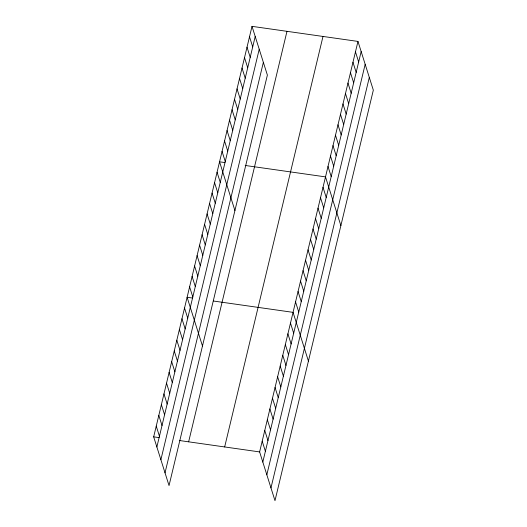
<?xml version="1.0" encoding="UTF-8"?>
<svg xmlns="http://www.w3.org/2000/svg" width="527" height="527" viewBox="0 0 527 527"><rect width="100%" height="100%" fill="white"/><g stroke="black" fill="none" stroke-linecap="round" stroke-linejoin="round"><path stroke-width="0.79" d="M252.011 26.35L267.38 75.078L169.035 485.578L153.673 436.85L252.011 26.35L357.965 41.422L373.327 90.15L274.989 500.65L259.62 451.922L357.965 41.422M156.868 446.982L255.206 36.482M160.887 459.722L259.225 49.222M165.023 472.844L263.362 62.344M188.64 441.824L286.978 31.324M224.66 446.949L322.998 36.449M262.815 462.054L361.16 51.554M266.833 474.787L365.171 64.287M270.97 487.916L369.308 77.41M225.003 162.586L219.561 161.815L234.923 210.543M245.2 165.465L325.508 176.888L340.877 225.615M192.546 298.051L187.111 297.281L202.473 346.008M213.527 301.036L293.058 312.353L308.42 361.081M153.673 436.85L159.114 437.621M179.312 440.5L259.62 451.922M355.468 51.844L358.663 61.975M352.971 62.258L356.166 72.397M350.475 72.68L353.67 82.811M347.978 83.101L351.173 93.233M345.481 93.523L348.676 103.654M342.985 103.944L346.18 114.076M340.488 114.366L343.683 124.497M337.991 124.78L341.186 134.919M335.495 135.202L338.69 145.34M332.998 145.623L336.193 155.755M330.501 156.045L333.696 166.176M328.005 166.466L331.2 176.598M323.011 187.302L326.206 197.441M320.515 197.724L323.71 207.862M318.018 208.145L321.213 218.277M315.521 218.567L318.716 228.698M313.031 228.988L316.226 239.12M249.515 36.771L252.71 46.903M310.535 239.41L313.73 249.541M247.018 47.193L250.213 57.324M308.038 249.831L311.233 259.963M244.521 57.614L247.716 67.746M305.541 260.246L308.736 270.384M242.025 68.029L245.226 78.167M303.045 270.667L306.24 280.799M239.535 78.451L242.73 88.582M300.548 281.089L303.743 291.22M237.038 88.872L240.233 99.004M298.051 291.51L301.246 301.642M234.541 99.293L237.736 109.425M295.555 301.931L298.75 312.063M232.045 109.715L235.24 119.846M229.548 120.136L232.743 130.268M290.489 323.084L293.684 333.222M227.051 130.551L230.246 140.689M287.913 333.822L291.108 343.953M224.555 140.972L227.75 151.111M285.344 344.559L288.539 354.691M222.058 151.394L225.253 161.525M282.768 355.297L285.963 365.428M280.199 366.034L283.394 376.166M217.065 172.237L220.26 182.368M277.624 376.765L280.819 386.904M214.568 182.658L217.763 192.79M275.054 387.503L278.249 397.635M212.071 193.08L215.266 203.211M272.485 398.241L275.68 408.372M209.575 203.494L212.77 213.633M269.91 408.978L273.105 419.11M207.078 213.916L210.273 224.047M267.341 419.709L270.535 429.848M204.581 224.337L207.776 234.469M264.765 430.447L267.96 440.579M202.085 234.759L205.28 244.89M262.196 441.185L265.391 451.316M199.588 245.18L202.783 255.312M197.091 255.602L200.286 265.733M194.601 266.016L197.796 276.155M192.105 276.438L195.3 286.569M189.608 286.859L192.803 296.991M184.536 308.018L187.731 318.15M181.967 318.756L185.161 328.888M179.391 329.487L182.586 339.625M176.822 340.225L180.017 350.356M174.253 350.962L177.447 361.094M171.677 361.7L174.872 371.831M169.108 372.431L172.303 382.569M166.532 383.169L169.727 393.3M163.963 393.906L167.158 404.038M161.387 404.644L164.582 414.775M158.818 415.381L162.013 425.513M156.249 426.112L159.444 436.251"/></g></svg>
